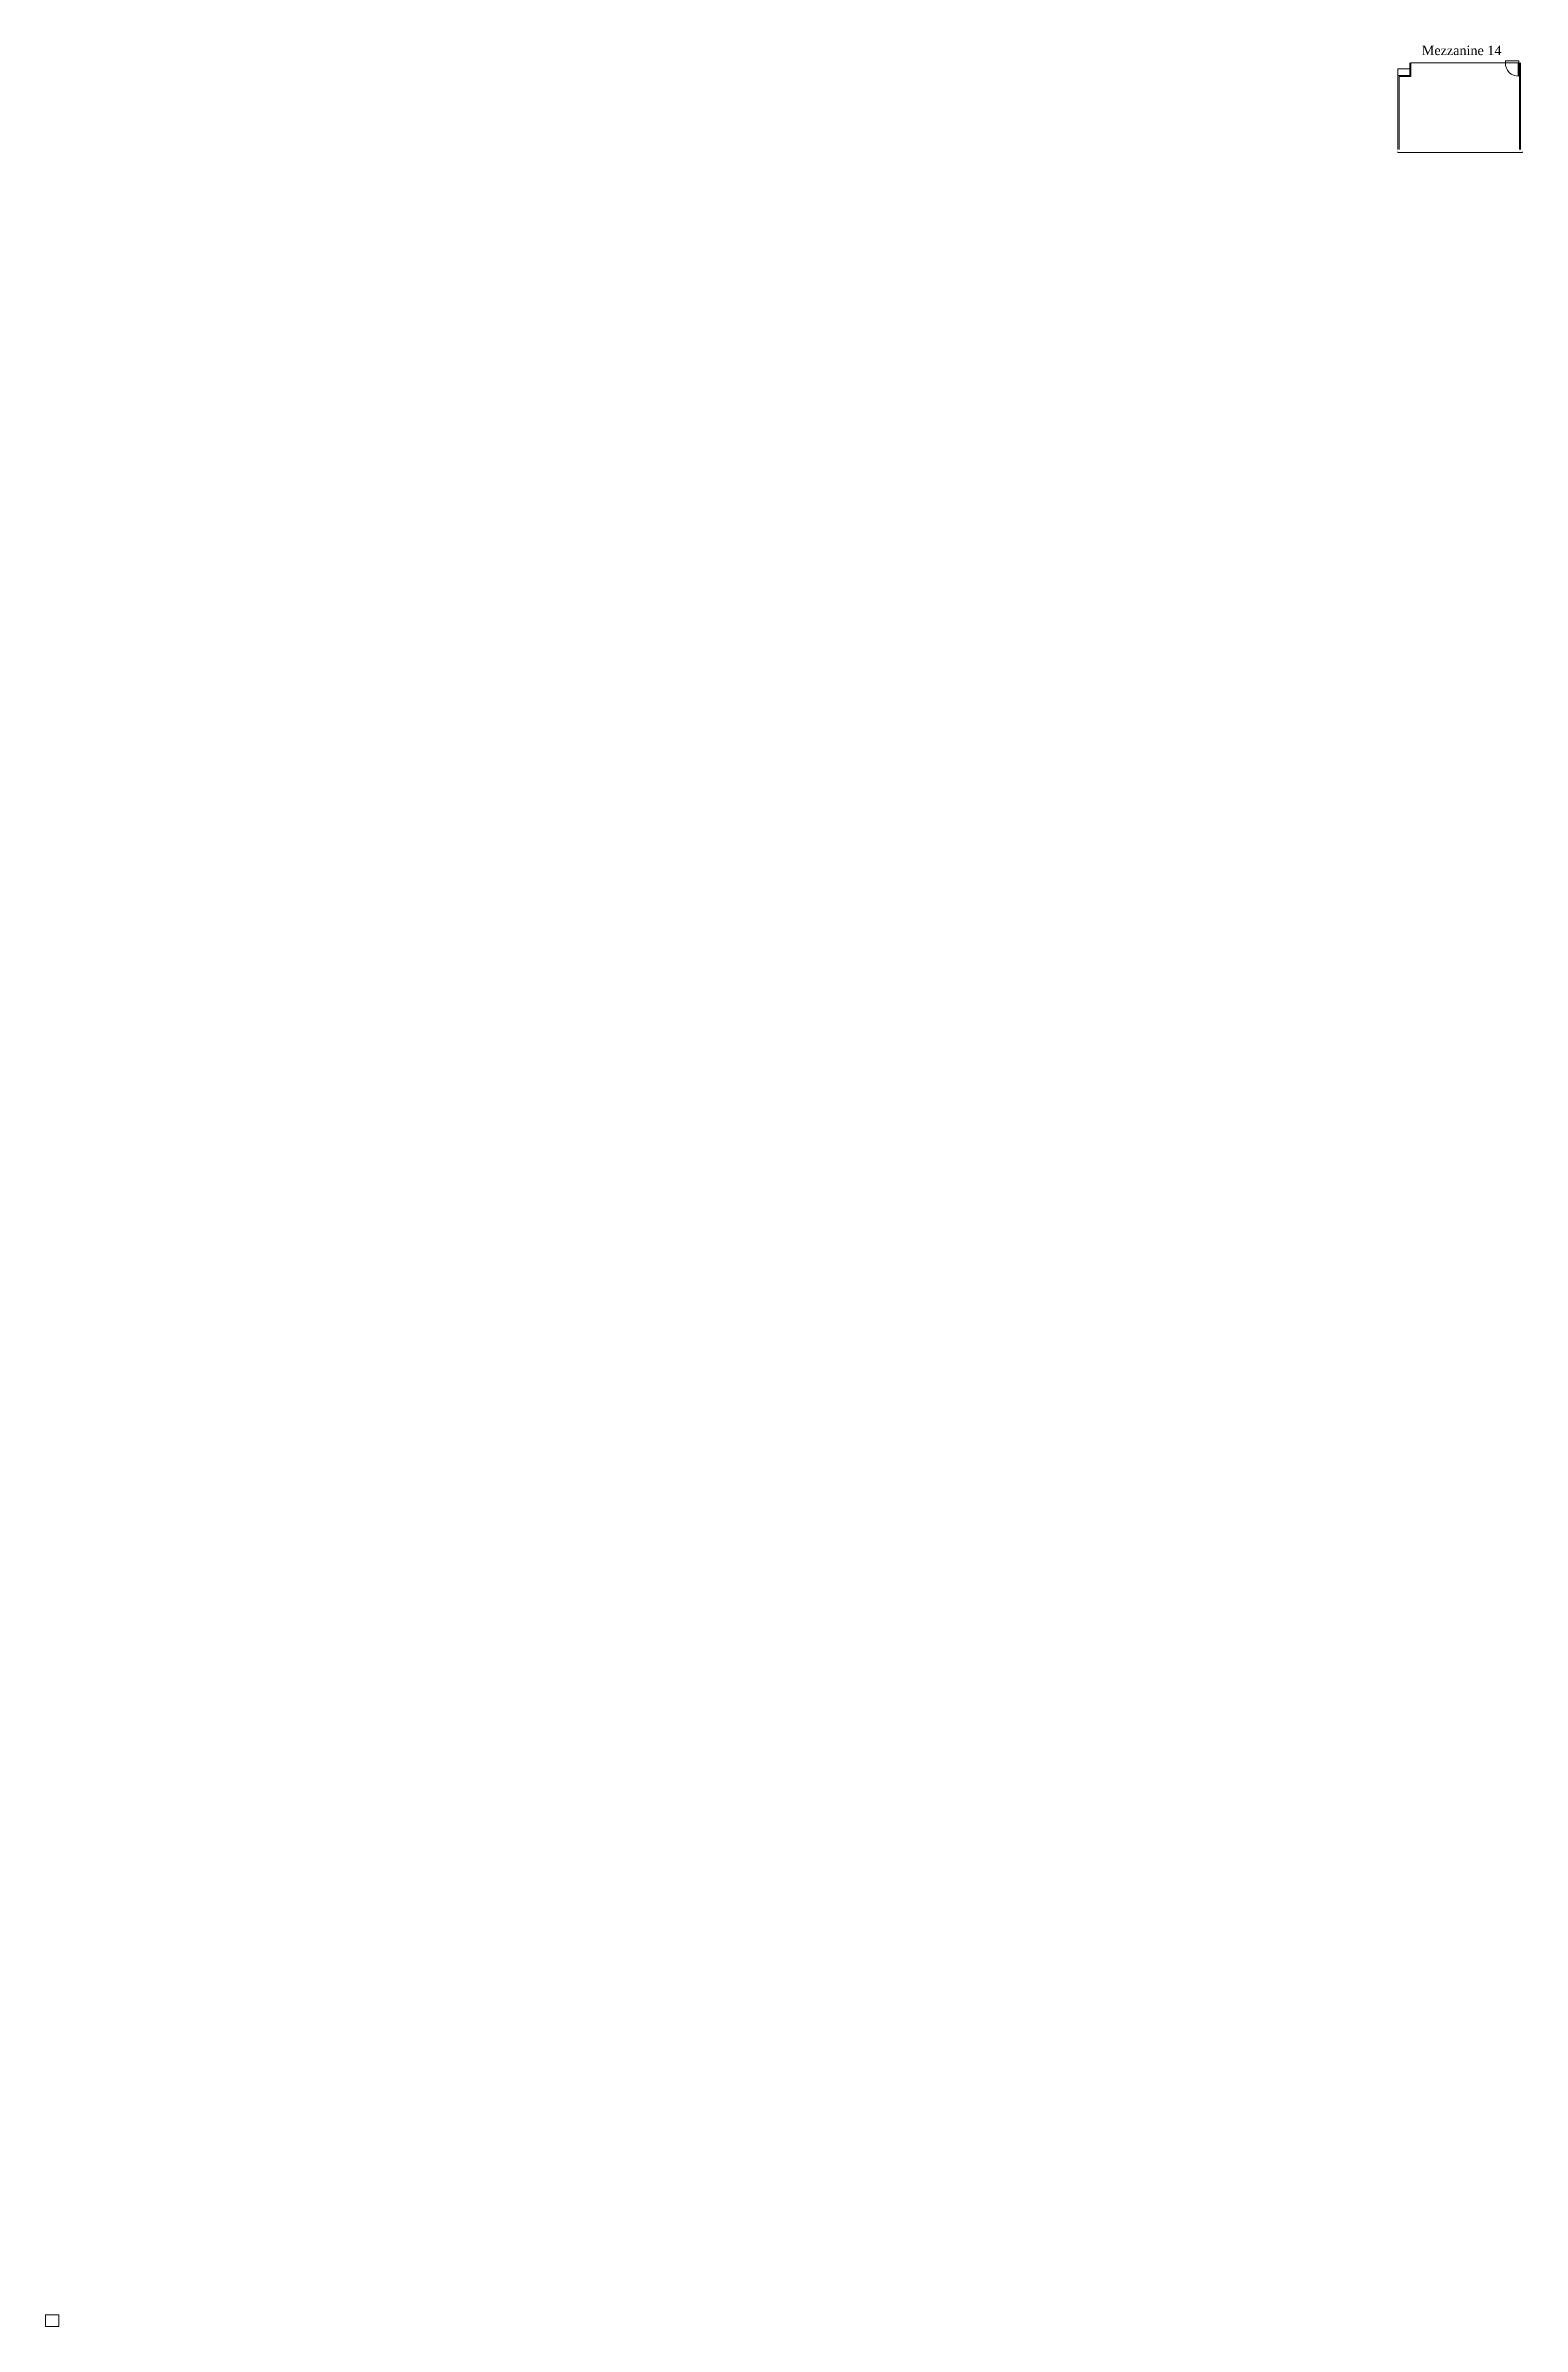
# Model space of a CAD drawing. Header units: inches. Extents: x -18 to 3970, y -12 to 6151.
import ezdxf

# ---------------------------------------------------------------- set-up
doc = ezdxf.new("R2010")
doc.units = ezdxf.units.IN
doc.header["$LTSCALE"] = 2.4
doc.header["$MEASUREMENT"] = 0
doc.layers.get('0').update_dxf_attribs({"lineweight": 15})
for name, color, linetype, lineweight in [('A-CONC-OPNG', 3, 'Continuous', 15), ('A-DOOR', 2, 'Continuous', 15), ('A-FLOR-EXJT', 8, 'Continuous', 15), ('A-WALL-FULL', 7, 'Continuous', 15), ('A-WALL-FULL-ACC', 6, 'Continuous', 15), ('A-WALL-HEAD', 14, 'Continuous', 15), ('None', 8, 'Continuous', 15)]:
    doc.layers.add(name, color=color, linetype=linetype, lineweight=lineweight)
doc.styles.add('Times New Roman (bold)', font='Times New Roman')

# ---------------------------------------------------------------- blocks, each defined once
blk = doc.blocks.new('Group-1')
at = {"color": 7, "linetype": 'Continuous', "lineweight": 15}
blk.add_lwpolyline([(126.2, 126.6, 0.414222), (162.2, 90.6), (162.2, 126.6), (160.4, 126.6), (160.4, 90.6)], format="xyb", dxfattribs=at)
blk = doc.blocks.new('Group-2-1')
at = {"layer": 'A-CONC-OPNG', "color": 7, "linetype": 'Continuous', "lineweight": 15}
blk.add_lwpolyline([(-131.8, 92.6), (-131.8, 110.6), (-163.8, 110.6), (-163.8, 92.6)], close=True, dxfattribs=at)
at = {"layer": 'A-WALL-FULL', "color": 7, "linetype": 'Continuous', "lineweight": 15}
for p, q in [((-131.8, 92.5), (-131.8, 126.6)), ((-128.8, 89.5), (-128.8, 126.6)), ((126.2, 132.6), (126.2, 126.6)), ((126.2, 132.6), (126.2, 126.6)), ((162.2, 132.6), (162.2, 126.6)), ((162.2, 132.6), (162.2, 126.6)), ((164.2, -107.4), (164.2, 126.6)), ((167.2, -107.4), (167.2, 126.6)), ((-163.8, 92.6), (-163.8, -107.4)), ((-163.8, 92.6), (-131.8, 92.6)), ((-160.8, 89.6), (-160.8, -107.4)), ((-160.8, 89.6), (-128.8, 89.6))]:
    blk.add_line(p, q, dxfattribs=at)
at = {"layer": 'A-WALL-FULL-ACC', "color": 7, "linetype": 'Continuous', "lineweight": 15}
for p, q in [((-163.8, -113.4), (-163.8, -115.4)), ((172.2, -115.4), (-163.8, -115.4)), ((172.2, -113.4), (172.2, -115.4))]:
    blk.add_line(p, q, dxfattribs=at)
at = {"layer": 'A-WALL-HEAD', "color": 7, "linetype": 'Continuous', "lineweight": 15}
for p, q in [((162.2, 132.6), (126.2, 132.6)), ((162.2, 126.6), (126.2, 126.6))]:
    blk.add_line(p, q, dxfattribs=at)
at = {"layer": 'A-DOOR', "color": 7}
blk.add_blockref('Group-1', (0, 0), dxfattribs=at)
blk = doc.blocks.new('Group-3-1')
at = {"layer": 'A-FLOR-EXJT', "color": 7, "linetype": 'Continuous', "lineweight": 5}
blk.add_line((-128.8, 126.6), (126.2, 126.6), dxfattribs=at)
at = {"layer": 'None', "color": 7}
blk.add_blockref('Group-2-1', (0, 0), dxfattribs=at)

msp = doc.modelspace()

# ---------------------------------------------------------------- linework, layer by layer
at = {"layer": 'A-WALL-FULL', "color": 7, "linetype": 'Continuous', "lineweight": 15}
msp.add_lwpolyline([(-18, 19.3), (18, 19.3), (18, -12), (-18, -12)], close=True, dxfattribs=at)

# ---------------------------------------------------------------- block references
at = {"layer": 'None', "color": 7}
msp.add_blockref('Group-3-1', (3798.3, 5977.5), dxfattribs=at)

# ---------------------------------------------------------------- texts
at = {"layer": 'A-FLOR-EXJT', "color": 7, "insert": (3698.8, 6150.6), "char_height": 25.278, "attachment_point": 1, "line_spacing_factor": 1.049861, "style": 'Times New Roman (bold)'}
msp.add_mtext('Mezzanine 14', dxfattribs=at)

doc.saveas('drawing.dxf')
